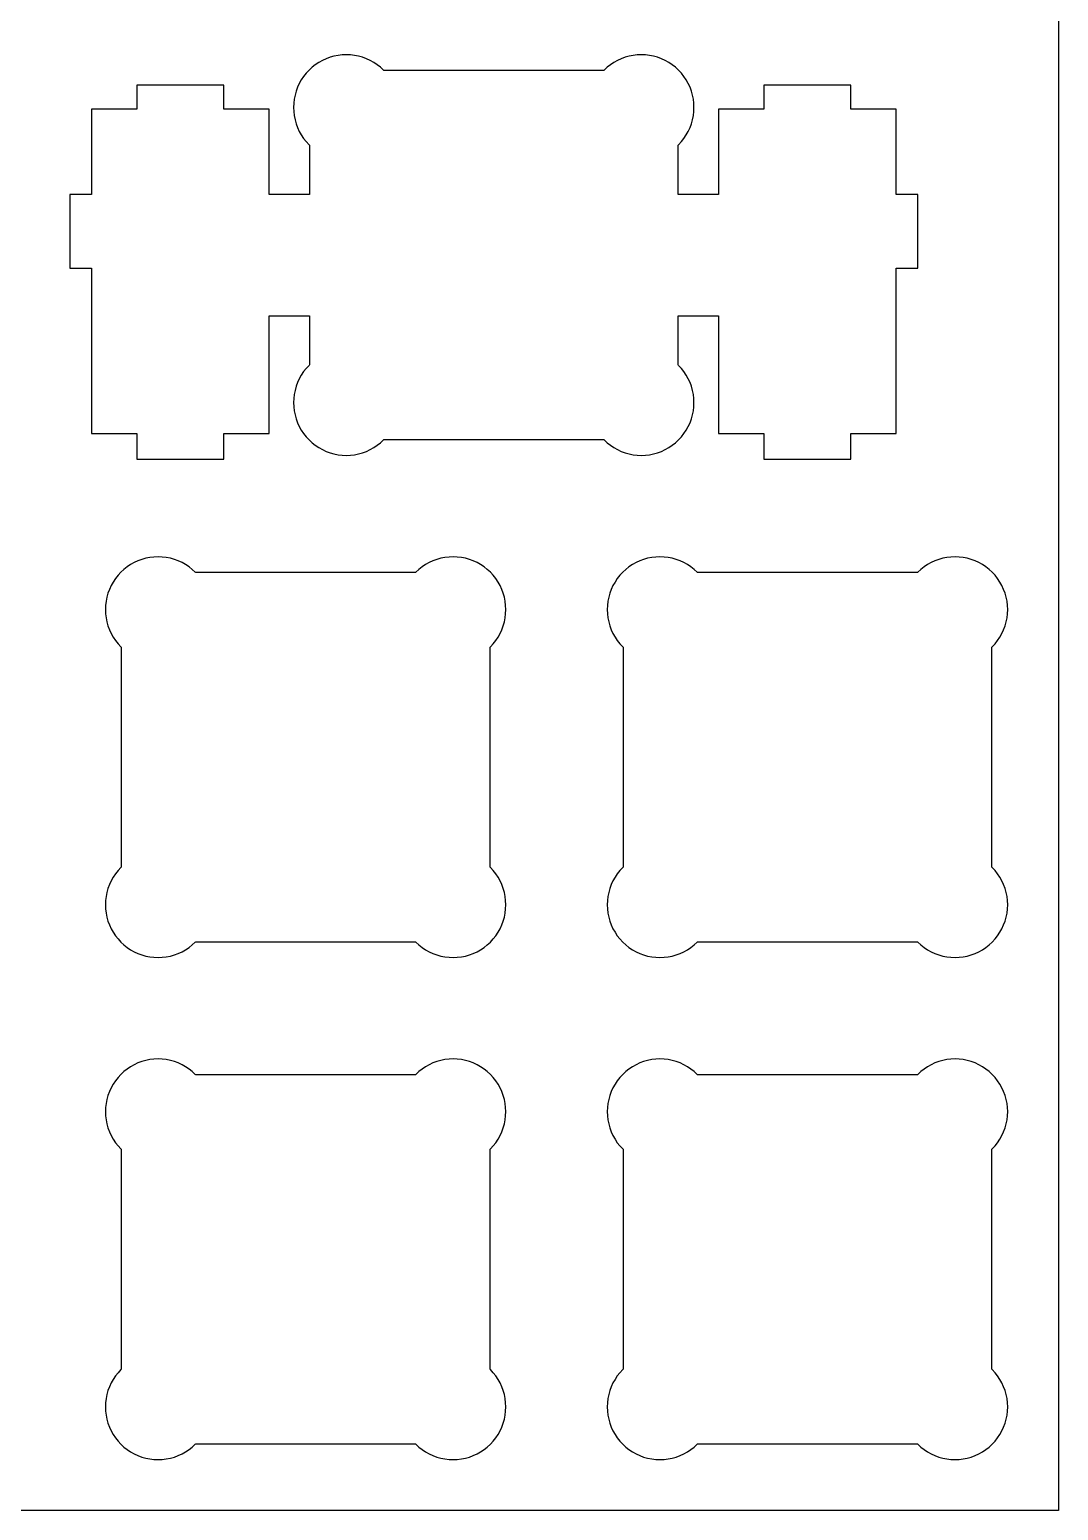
# Model space of a CAD drawing. Extents: x 0 to 286, y 0 to 95.
# Drawn here: x 246.8 to 285.8, y 0.1 to 56.3 of the extents above; entities that cross this region are included whole.
import ezdxf

# ---------------------------------------------------------------- set-up
doc = ezdxf.new("R2010")
doc.units = 0
doc.layers.get('0').update_dxf_attribs({"linetype": 'CONTINUOUS'})

msp = doc.modelspace()

# ---------------------------------------------------------------- linework, layer by layer
at = {"color": 0}
for p, q in [((285.845, 95.3424), (285.845, 0.09233)), ((257.905, 55.1007), (257.768, 55.0238)), ((258.047, 55.1656), (257.905, 55.1007)), ((258.195, 55.2207), (258.047, 55.1656)), ((258.346, 55.2619), (258.195, 55.2207)), ((258.499, 55.2937), (258.346, 55.2619)), ((258.656, 55.3117), (258.499, 55.2937)), ((258.812, 55.3173), (258.656, 55.3117)), ((258.969, 55.3117), (258.812, 55.3173)), ((259.126, 55.2937), (258.969, 55.3117)), ((259.279, 55.2619), (259.126, 55.2937)), ((259.431, 55.2207), (259.279, 55.2619)), ((259.578, 55.1656), (259.431, 55.2207)), ((259.72, 55.1007), (259.578, 55.1656)), ((259.858, 55.0238), (259.72, 55.1007)), ((269.105, 55.1007), (268.968, 55.0238)), ((269.248, 55.1656), (269.105, 55.1007)), ((269.394, 55.2207), (269.248, 55.1656)), ((269.545, 55.2619), (269.394, 55.2207)), ((269.7, 55.2937), (269.545, 55.2619)), ((269.856, 55.3117), (269.7, 55.2937)), ((270.013, 55.3173), (269.856, 55.3117)), ((270.17, 55.3117), (270.013, 55.3173)), ((270.325, 55.2937), (270.17, 55.3117)), ((270.48, 55.2619), (270.325, 55.2937)), ((270.63, 55.2207), (270.48, 55.2619)), ((270.779, 55.1656), (270.63, 55.2207)), ((270.921, 55.1007), (270.779, 55.1656)), ((271.058, 55.0238), (270.921, 55.1007)), ((257.194, 54.4932), (257.106, 54.3624)), ((257.292, 54.6171), (257.194, 54.4932)), ((257.398, 54.7328), (257.292, 54.6171)), ((257.514, 54.839), (257.398, 54.7328)), ((257.638, 54.937), (257.514, 54.839)), ((257.768, 55.0238), (257.638, 54.937)), ((259.989, 54.937), (259.858, 55.0238)), ((260.112, 54.839), (259.989, 54.937)), ((260.227, 54.7328), (260.112, 54.839)), ((260.241, 54.7176), (260.227, 54.7328)), ((268.585, 54.7176), (260.241, 54.7176)), ((268.599, 54.7328), (268.585, 54.7176)), ((268.713, 54.839), (268.599, 54.7328)), ((268.837, 54.937), (268.713, 54.839)), ((268.968, 55.0238), (268.837, 54.937)), ((271.188, 54.937), (271.058, 55.0238)), ((271.312, 54.839), (271.188, 54.937)), ((271.427, 54.7328), (271.312, 54.839)), ((271.534, 54.6171), (271.427, 54.7328)), ((271.631, 54.4932), (271.534, 54.6171)), ((271.719, 54.3624), (271.631, 54.4932)), ((254.161, 54.168), (250.862, 54.168)), ((250.862, 54.168), (250.862, 53.2476)), ((254.161, 53.2476), (254.161, 54.168)), ((256.91, 53.9365), (256.869, 53.7849)), ((256.964, 54.084), (256.91, 53.9365)), ((257.03, 54.2258), (256.964, 54.084)), ((257.106, 54.3624), (257.03, 54.2258)), ((271.794, 54.2258), (271.719, 54.3624)), ((271.861, 54.084), (271.794, 54.2258)), ((271.914, 53.9365), (271.861, 54.084)), ((271.957, 53.7849), (271.914, 53.9365)), ((277.963, 54.168), (274.662, 54.168)), ((274.662, 54.168), (274.662, 53.2476)), ((277.963, 53.2476), (277.963, 54.168)), ((256.818, 53.4748), (256.813, 53.3178)), ((256.837, 53.6303), (256.818, 53.4748)), ((256.869, 53.7849), (256.837, 53.6303)), ((271.989, 53.6303), (271.957, 53.7849)), ((272.007, 53.4748), (271.989, 53.6303)), ((272.012, 53.3178), (272.007, 53.4748)), ((250.862, 53.2476), (249.138, 53.2476)), ((249.138, 53.2476), (249.138, 50.0172)), ((255.888, 53.2476), (254.161, 53.2476)), ((255.888, 50.0172), (255.888, 53.2476)), ((256.813, 53.3178), (256.818, 53.1619)), ((256.818, 53.1619), (256.837, 53.0063)), ((256.837, 53.0063), (256.869, 52.8518)), ((256.869, 52.8518), (256.91, 52.7004)), ((271.914, 52.7004), (271.957, 52.8518)), ((271.957, 52.8518), (271.989, 53.0063)), ((271.989, 53.0063), (272.007, 53.1619)), ((272.007, 53.1619), (272.012, 53.3178)), ((274.662, 53.2476), (272.939, 53.2476)), ((272.939, 53.2476), (272.939, 50.0172)), ((279.688, 53.2476), (277.963, 53.2476)), ((279.688, 50.0172), (279.688, 53.2476)), ((256.91, 52.7004), (256.964, 52.553)), ((256.964, 52.553), (257.03, 52.4108)), ((257.03, 52.4108), (257.106, 52.2732)), ((257.106, 52.2732), (257.194, 52.1423)), ((271.631, 52.1423), (271.719, 52.2732)), ((271.719, 52.2732), (271.794, 52.4108)), ((271.794, 52.4108), (271.861, 52.553)), ((271.861, 52.553), (271.914, 52.7004)), ((257.194, 52.1423), (257.292, 52.0196)), ((257.292, 52.0196), (257.398, 51.9038)), ((257.398, 51.9038), (257.413, 51.8901)), ((257.413, 51.8901), (257.413, 50.0172)), ((271.413, 51.8901), (271.427, 51.9038)), ((271.413, 50.0172), (271.413, 51.8901)), ((271.427, 51.9038), (271.534, 52.0196)), ((271.534, 52.0196), (271.631, 52.1423)), ((249.138, 50.0172), (248.313, 50.0172)), ((248.313, 50.0172), (248.313, 47.2172)), ((257.413, 50.0172), (255.888, 50.0172)), ((272.939, 50.0172), (271.413, 50.0172)), ((280.512, 50.0172), (279.688, 50.0172)), ((280.512, 47.2172), (280.512, 50.0172)), ((248.313, 47.2172), (249.138, 47.2172)), ((249.138, 47.2172), (249.138, 40.9483)), ((279.688, 40.9483), (279.688, 47.2172)), ((279.688, 47.2172), (280.512, 47.2172)), ((255.888, 40.9483), (255.888, 45.4173)), ((255.888, 45.4173), (257.413, 45.4173)), ((257.413, 45.4173), (257.413, 43.5462)), ((271.413, 43.5462), (271.413, 45.4173)), ((271.413, 45.4173), (272.939, 45.4173)), ((272.939, 45.4173), (272.939, 40.9483)), ((257.194, 43.2939), (257.106, 43.1631)), ((257.292, 43.4164), (257.194, 43.2939)), ((257.398, 43.5321), (257.292, 43.4164)), ((257.413, 43.5462), (257.398, 43.5321)), ((271.427, 43.5321), (271.413, 43.5462)), ((271.534, 43.4164), (271.427, 43.5321)), ((271.631, 43.2939), (271.534, 43.4164)), ((271.719, 43.1631), (271.631, 43.2939)), ((256.91, 42.7373), (256.869, 42.5842)), ((256.964, 42.8833), (256.91, 42.7373)), ((257.03, 43.0251), (256.964, 42.8833)), ((257.106, 43.1631), (257.03, 43.0251)), ((271.794, 43.0251), (271.719, 43.1631)), ((271.861, 42.8833), (271.794, 43.0251)), ((271.914, 42.7373), (271.861, 42.8833)), ((271.957, 42.5842), (271.914, 42.7373)), ((256.818, 42.2741), (256.813, 42.1171)), ((256.837, 42.4311), (256.818, 42.2741)), ((256.869, 42.5842), (256.837, 42.4311)), ((271.989, 42.4311), (271.957, 42.5842)), ((272.007, 42.2741), (271.989, 42.4311)), ((272.012, 42.1171), (272.007, 42.2741)), ((256.813, 42.1171), (256.818, 41.9612)), ((256.818, 41.9612), (256.837, 41.8056)), ((256.837, 41.8056), (256.869, 41.6511)), ((256.869, 41.6511), (256.91, 41.4997)), ((271.914, 41.4997), (271.957, 41.6511)), ((271.957, 41.6511), (271.989, 41.8056)), ((271.989, 41.8056), (272.007, 41.9612)), ((272.007, 41.9612), (272.012, 42.1171)), ((256.91, 41.4997), (256.964, 41.3523)), ((256.964, 41.3523), (257.03, 41.2101)), ((257.03, 41.2101), (257.106, 41.0739)), ((257.106, 41.0739), (257.194, 40.943)), ((271.631, 40.943), (271.719, 41.0739)), ((271.719, 41.0739), (271.794, 41.2101)), ((271.794, 41.2101), (271.861, 41.3523)), ((271.861, 41.3523), (271.914, 41.4997)), ((249.138, 40.9483), (250.862, 40.9483)), ((250.862, 40.9483), (250.862, 39.9673)), ((254.161, 39.9673), (254.161, 40.9483)), ((254.161, 40.9483), (255.888, 40.9483)), ((257.194, 40.943), (257.292, 40.8203)), ((257.292, 40.8203), (257.398, 40.7031)), ((257.398, 40.7031), (257.514, 40.597)), ((257.514, 40.597), (257.638, 40.4992)), ((257.638, 40.4992), (257.768, 40.4125)), ((259.858, 40.4125), (259.989, 40.4992)), ((259.989, 40.4992), (260.112, 40.597)), ((260.112, 40.597), (260.227, 40.7031)), ((260.227, 40.7031), (260.24, 40.7183)), ((260.24, 40.7183), (268.585, 40.7183)), ((268.585, 40.7183), (268.599, 40.7031)), ((268.599, 40.7031), (268.713, 40.597)), ((268.713, 40.597), (268.837, 40.4992)), ((268.837, 40.4992), (268.968, 40.4125)), ((271.058, 40.4125), (271.188, 40.4992)), ((271.188, 40.4992), (271.312, 40.597)), ((271.312, 40.597), (271.427, 40.7031)), ((271.427, 40.7031), (271.534, 40.8203)), ((271.534, 40.8203), (271.631, 40.943)), ((272.939, 40.9483), (274.662, 40.9483)), ((274.662, 40.9483), (274.662, 39.9673)), ((277.963, 39.9673), (277.963, 40.9483)), ((277.963, 40.9483), (279.688, 40.9483)), ((250.862, 39.9673), (254.161, 39.9673)), ((257.768, 40.4125), (257.905, 40.3352)), ((257.905, 40.3352), (258.047, 40.2703)), ((258.047, 40.2703), (258.195, 40.2153)), ((258.195, 40.2153), (258.346, 40.174)), ((258.346, 40.174), (258.499, 40.1422)), ((258.499, 40.1422), (258.656, 40.1242)), ((258.656, 40.1242), (258.812, 40.1175)), ((258.812, 40.1175), (258.969, 40.1242)), ((258.969, 40.1242), (259.126, 40.1422)), ((259.126, 40.1422), (259.279, 40.174)), ((259.279, 40.174), (259.431, 40.2153)), ((259.431, 40.2153), (259.578, 40.2703)), ((259.578, 40.2703), (259.72, 40.3352)), ((259.72, 40.3352), (259.858, 40.4125)), ((268.968, 40.4125), (269.105, 40.3352)), ((269.105, 40.3352), (269.248, 40.2703)), ((269.248, 40.2703), (269.394, 40.2153)), ((269.394, 40.2153), (269.545, 40.174)), ((269.545, 40.174), (269.7, 40.1422)), ((269.7, 40.1422), (269.856, 40.1242)), ((269.856, 40.1242), (270.013, 40.1175)), ((270.013, 40.1175), (270.17, 40.1242)), ((270.17, 40.1242), (270.325, 40.1422)), ((270.325, 40.1422), (270.48, 40.174)), ((270.48, 40.174), (270.63, 40.2153)), ((270.63, 40.2153), (270.779, 40.2703)), ((270.779, 40.2703), (270.921, 40.3352)), ((270.921, 40.3352), (271.058, 40.4125)), ((274.662, 39.9673), (277.963, 39.9673)), ((250.625, 35.9738), (250.494, 35.887)), ((250.762, 36.0507), (250.625, 35.9738)), ((250.904, 36.1156), (250.762, 36.0507)), ((251.051, 36.1707), (250.904, 36.1156)), ((251.202, 36.2133), (251.051, 36.1707)), ((251.357, 36.2437), (251.202, 36.2133)), ((251.513, 36.2617), (251.357, 36.2437)), ((251.67, 36.2673), (251.513, 36.2617)), ((251.825, 36.2617), (251.67, 36.2673)), ((251.981, 36.2437), (251.825, 36.2617)), ((252.136, 36.2133), (251.981, 36.2437)), ((252.287, 36.1707), (252.136, 36.2133)), ((252.433, 36.1156), (252.287, 36.1707)), ((252.577, 36.0507), (252.433, 36.1156)), ((252.714, 35.9738), (252.577, 36.0507)), ((252.845, 35.887), (252.714, 35.9738)), ((261.825, 35.9738), (261.694, 35.887)), ((261.962, 36.0507), (261.825, 35.9738)), ((262.104, 36.1156), (261.962, 36.0507)), ((262.25, 36.1707), (262.104, 36.1156)), ((262.403, 36.2133), (262.25, 36.1707)), ((262.556, 36.2437), (262.403, 36.2133)), ((262.713, 36.2617), (262.556, 36.2437)), ((262.871, 36.2673), (262.713, 36.2617)), ((263.026, 36.2617), (262.871, 36.2673)), ((263.182, 36.2437), (263.026, 36.2617)), ((263.336, 36.2133), (263.182, 36.2437)), ((263.488, 36.1707), (263.336, 36.2133)), ((263.635, 36.1156), (263.488, 36.1707)), ((263.777, 36.0507), (263.635, 36.1156)), ((263.914, 35.9738), (263.777, 36.0507)), ((264.045, 35.887), (263.914, 35.9738)), ((269.675, 35.9738), (269.544, 35.887)), ((269.812, 36.0507), (269.675, 35.9738)), ((269.954, 36.1156), (269.812, 36.0507)), ((270.101, 36.1707), (269.954, 36.1156)), ((270.252, 36.2133), (270.101, 36.1707)), ((270.407, 36.2437), (270.252, 36.2133)), ((270.563, 36.2617), (270.407, 36.2437)), ((270.72, 36.2673), (270.563, 36.2617)), ((270.875, 36.2617), (270.72, 36.2673)), ((271.031, 36.2437), (270.875, 36.2617)), ((271.186, 36.2133), (271.031, 36.2437)), ((271.337, 36.1707), (271.186, 36.2133)), ((271.485, 36.1156), (271.337, 36.1707)), ((271.627, 36.0507), (271.485, 36.1156)), ((271.764, 35.9738), (271.627, 36.0507)), ((271.895, 35.887), (271.764, 35.9738)), ((280.875, 35.9738), (280.744, 35.887)), ((281.012, 36.0507), (280.875, 35.9738)), ((281.154, 36.1156), (281.012, 36.0507)), ((281.3, 36.1707), (281.154, 36.1156)), ((281.453, 36.2133), (281.3, 36.1707)), ((281.606, 36.2437), (281.453, 36.2133)), ((281.763, 36.2617), (281.606, 36.2437)), ((281.921, 36.2673), (281.763, 36.2617)), ((282.076, 36.2617), (281.921, 36.2673)), ((282.232, 36.2437), (282.076, 36.2617)), ((282.386, 36.2133), (282.232, 36.2437)), ((282.538, 36.1707), (282.386, 36.2133)), ((282.685, 36.1156), (282.538, 36.1707)), ((282.827, 36.0507), (282.685, 36.1156)), ((282.964, 35.9738), (282.827, 36.0507)), ((283.095, 35.887), (282.964, 35.9738)), ((250.051, 35.4432), (249.964, 35.3123)), ((250.148, 35.5671), (250.051, 35.4432)), ((250.255, 35.6828), (250.148, 35.5671)), ((250.37, 35.789), (250.255, 35.6828)), ((250.494, 35.887), (250.37, 35.789)), ((252.968, 35.789), (252.845, 35.887)), ((253.082, 35.6828), (252.968, 35.789)), ((253.097, 35.6676), (253.082, 35.6828)), ((261.441, 35.6676), (253.097, 35.6676)), ((261.455, 35.6828), (261.441, 35.6676)), ((261.571, 35.789), (261.455, 35.6828)), ((261.694, 35.887), (261.571, 35.789)), ((264.167, 35.789), (264.045, 35.887)), ((264.284, 35.6828), (264.167, 35.789)), ((264.39, 35.5671), (264.284, 35.6828)), ((264.488, 35.4432), (264.39, 35.5671)), ((264.575, 35.3123), (264.488, 35.4432)), ((269.101, 35.4432), (269.014, 35.3123)), ((269.198, 35.5671), (269.101, 35.4432)), ((269.305, 35.6828), (269.198, 35.5671)), ((269.42, 35.789), (269.305, 35.6828)), ((269.544, 35.887), (269.42, 35.789)), ((272.018, 35.789), (271.895, 35.887)), ((272.133, 35.6828), (272.018, 35.789)), ((272.147, 35.6676), (272.133, 35.6828)), ((280.491, 35.6676), (272.147, 35.6676)), ((280.505, 35.6828), (280.491, 35.6676)), ((280.621, 35.789), (280.505, 35.6828)), ((280.744, 35.887), (280.621, 35.789)), ((283.217, 35.789), (283.095, 35.887)), ((283.334, 35.6828), (283.217, 35.789)), ((283.44, 35.5671), (283.334, 35.6828)), ((283.538, 35.4432), (283.44, 35.5671)), ((283.625, 35.3123), (283.538, 35.4432)), ((249.767, 34.8864), (249.725, 34.7348)), ((249.822, 35.0339), (249.767, 34.8864)), ((249.887, 35.1758), (249.822, 35.0339)), ((249.964, 35.3123), (249.887, 35.1758)), ((264.652, 35.1758), (264.575, 35.3123)), ((264.717, 35.0339), (264.652, 35.1758)), ((264.772, 34.8864), (264.717, 35.0339)), ((264.813, 34.7348), (264.772, 34.8864)), ((268.817, 34.8864), (268.775, 34.7348)), ((268.872, 35.0339), (268.817, 34.8864)), ((268.937, 35.1758), (268.872, 35.0339)), ((269.014, 35.3123), (268.937, 35.1758)), ((283.702, 35.1758), (283.625, 35.3123)), ((283.767, 35.0339), (283.702, 35.1758)), ((283.822, 34.8864), (283.767, 35.0339)), ((283.863, 34.7348), (283.822, 34.8864)), ((249.676, 34.4248), (249.669, 34.269)), ((249.669, 34.269), (249.676, 34.112)), ((249.694, 34.5805), (249.676, 34.4248)), ((249.725, 34.7348), (249.694, 34.5805)), ((264.845, 34.5805), (264.813, 34.7348)), ((264.863, 34.4248), (264.845, 34.5805)), ((264.87, 34.269), (264.863, 34.4248)), ((264.863, 34.112), (264.87, 34.269)), ((268.726, 34.4248), (268.719, 34.269)), ((268.719, 34.269), (268.726, 34.112)), ((268.744, 34.5805), (268.726, 34.4248)), ((268.775, 34.7348), (268.744, 34.5805)), ((283.895, 34.5805), (283.863, 34.7348)), ((283.913, 34.4248), (283.895, 34.5805)), ((283.92, 34.269), (283.913, 34.4248)), ((283.913, 34.112), (283.92, 34.269)), ((249.676, 34.112), (249.694, 33.9562)), ((249.694, 33.9562), (249.725, 33.8019)), ((249.725, 33.8019), (249.767, 33.6503)), ((264.772, 33.6503), (264.813, 33.8019)), ((264.813, 33.8019), (264.845, 33.9562)), ((264.845, 33.9562), (264.863, 34.112)), ((268.726, 34.112), (268.744, 33.9562)), ((268.744, 33.9562), (268.775, 33.8019)), ((268.775, 33.8019), (268.817, 33.6503)), ((283.822, 33.6503), (283.863, 33.8019)), ((283.863, 33.8019), (283.895, 33.9562)), ((283.895, 33.9562), (283.913, 34.112)), ((249.767, 33.6503), (249.822, 33.5029)), ((249.822, 33.5029), (249.887, 33.3609)), ((249.887, 33.3609), (249.964, 33.2231)), ((249.964, 33.2231), (250.051, 33.0922)), ((264.488, 33.0922), (264.575, 33.2231)), ((264.575, 33.2231), (264.652, 33.3609)), ((264.652, 33.3609), (264.717, 33.5029)), ((264.717, 33.5029), (264.772, 33.6503)), ((268.817, 33.6503), (268.872, 33.5029)), ((268.872, 33.5029), (268.937, 33.3609)), ((268.937, 33.3609), (269.014, 33.2231)), ((269.014, 33.2231), (269.101, 33.0922)), ((283.538, 33.0922), (283.625, 33.2231)), ((283.625, 33.2231), (283.702, 33.3609)), ((283.702, 33.3609), (283.767, 33.5029)), ((283.767, 33.5029), (283.822, 33.6503)), ((250.051, 33.0922), (250.148, 32.9696)), ((250.148, 32.9696), (250.255, 32.8538)), ((250.255, 32.8538), (250.27, 32.84)), ((250.27, 32.84), (250.27, 24.496)), ((264.269, 32.84), (264.284, 32.8538)), ((264.269, 24.496), (264.269, 32.84)), ((264.284, 32.8538), (264.39, 32.9696)), ((264.39, 32.9696), (264.488, 33.0922)), ((269.101, 33.0922), (269.198, 32.9696)), ((269.198, 32.9696), (269.305, 32.8538)), ((269.305, 32.8538), (269.32, 32.84)), ((269.32, 32.84), (269.32, 24.496)), ((283.319, 32.84), (283.334, 32.8538)), ((283.319, 24.496), (283.319, 32.84)), ((283.334, 32.8538), (283.44, 32.9696)), ((283.44, 32.9696), (283.538, 33.0922)), ((250.051, 24.2438), (249.964, 24.1129)), ((250.148, 24.3665), (250.051, 24.2438)), ((250.255, 24.4822), (250.148, 24.3665)), ((250.27, 24.496), (250.255, 24.4822)), ((264.284, 24.4822), (264.269, 24.496)), ((264.39, 24.3665), (264.284, 24.4822)), ((264.488, 24.2438), (264.39, 24.3665)), ((264.575, 24.1129), (264.488, 24.2438)), ((269.101, 24.2438), (269.014, 24.1129)), ((269.198, 24.3665), (269.101, 24.2438)), ((269.305, 24.4822), (269.198, 24.3665)), ((269.32, 24.496), (269.305, 24.4822)), ((283.334, 24.4822), (283.319, 24.496)), ((283.44, 24.3665), (283.334, 24.4822)), ((283.538, 24.2438), (283.44, 24.3665)), ((283.625, 24.1129), (283.538, 24.2438)), ((249.767, 23.6871), (249.725, 23.5341)), ((249.822, 23.8332), (249.767, 23.6871)), ((249.887, 23.9751), (249.822, 23.8332)), ((249.964, 24.1129), (249.887, 23.9751)), ((264.652, 23.9751), (264.575, 24.1129)), ((264.717, 23.8332), (264.652, 23.9751)), ((264.772, 23.6871), (264.717, 23.8332)), ((264.813, 23.5341), (264.772, 23.6871)), ((268.817, 23.6871), (268.775, 23.5341)), ((268.872, 23.8332), (268.817, 23.6871)), ((268.937, 23.9751), (268.872, 23.8332)), ((269.014, 24.1129), (268.937, 23.9751)), ((283.702, 23.9751), (283.625, 24.1129)), ((283.767, 23.8332), (283.702, 23.9751)), ((283.822, 23.6871), (283.767, 23.8332)), ((283.863, 23.5341), (283.822, 23.6871)), ((249.676, 23.2241), (249.669, 23.0684)), ((249.669, 23.0684), (249.676, 22.9113)), ((249.694, 23.3812), (249.676, 23.2241)), ((249.725, 23.5341), (249.694, 23.3812)), ((264.845, 23.3812), (264.813, 23.5341)), ((264.863, 23.2241), (264.845, 23.3812)), ((264.87, 23.0684), (264.863, 23.2241)), ((264.863, 22.9113), (264.87, 23.0684)), ((268.726, 23.2241), (268.719, 23.0684)), ((268.719, 23.0684), (268.726, 22.9113)), ((268.744, 23.3812), (268.726, 23.2241)), ((268.775, 23.5341), (268.744, 23.3812)), ((283.895, 23.3812), (283.863, 23.5341)), ((283.913, 23.2241), (283.895, 23.3812)), ((283.92, 23.0684), (283.913, 23.2241)), ((283.913, 22.9113), (283.92, 23.0684)), ((249.676, 22.9113), (249.694, 22.7555)), ((249.694, 22.7555), (249.725, 22.6012)), ((249.725, 22.6012), (249.767, 22.4496)), ((264.772, 22.4496), (264.813, 22.6012)), ((264.813, 22.6012), (264.845, 22.7555)), ((264.845, 22.7555), (264.863, 22.9113)), ((268.726, 22.9113), (268.744, 22.7555)), ((268.744, 22.7555), (268.775, 22.6012)), ((268.775, 22.6012), (268.817, 22.4496)), ((283.822, 22.4496), (283.863, 22.6012)), ((283.863, 22.6012), (283.895, 22.7555)), ((283.895, 22.7555), (283.913, 22.9113)), ((249.767, 22.4496), (249.822, 22.3022)), ((249.822, 22.3022), (249.887, 22.1602)), ((249.887, 22.1602), (249.964, 22.0238)), ((249.964, 22.0238), (250.051, 21.8929)), ((264.488, 21.8929), (264.575, 22.0238)), ((264.575, 22.0238), (264.652, 22.1602)), ((264.652, 22.1602), (264.717, 22.3022)), ((264.717, 22.3022), (264.772, 22.4496)), ((268.817, 22.4496), (268.872, 22.3022)), ((268.872, 22.3022), (268.937, 22.1602)), ((268.937, 22.1602), (269.014, 22.0238)), ((269.014, 22.0238), (269.101, 21.8929)), ((283.538, 21.8929), (283.625, 22.0238)), ((283.625, 22.0238), (283.702, 22.1602)), ((283.702, 22.1602), (283.767, 22.3022)), ((283.767, 22.3022), (283.822, 22.4496)), ((250.051, 21.8929), (250.148, 21.7702)), ((250.148, 21.7702), (250.255, 21.6531)), ((250.255, 21.6531), (250.37, 21.547)), ((250.37, 21.547), (250.494, 21.4492)), ((250.494, 21.4492), (250.625, 21.3624)), ((250.625, 21.3624), (250.762, 21.2852)), ((252.577, 21.2852), (252.714, 21.3624)), ((252.714, 21.3624), (252.845, 21.4492)), ((252.845, 21.4492), (252.968, 21.547)), ((252.968, 21.547), (253.082, 21.6531)), ((253.082, 21.6531), (253.097, 21.6683)), ((253.097, 21.6683), (261.441, 21.6683)), ((261.441, 21.6683), (261.455, 21.6531)), ((261.455, 21.6531), (261.571, 21.547)), ((261.571, 21.547), (261.694, 21.4492)), ((261.694, 21.4492), (261.825, 21.3624)), ((261.825, 21.3624), (261.962, 21.2852)), ((263.777, 21.2852), (263.914, 21.3624)), ((263.914, 21.3624), (264.045, 21.4492)), ((264.045, 21.4492), (264.167, 21.547)), ((264.167, 21.547), (264.284, 21.6531)), ((264.284, 21.6531), (264.39, 21.7702)), ((264.39, 21.7702), (264.488, 21.8929)), ((269.101, 21.8929), (269.198, 21.7702)), ((269.198, 21.7702), (269.305, 21.6531)), ((269.305, 21.6531), (269.42, 21.547)), ((269.42, 21.547), (269.544, 21.4492)), ((269.544, 21.4492), (269.675, 21.3624)), ((269.675, 21.3624), (269.812, 21.2852)), ((271.627, 21.2852), (271.764, 21.3624)), ((271.764, 21.3624), (271.895, 21.4492)), ((271.895, 21.4492), (272.018, 21.547)), ((272.018, 21.547), (272.133, 21.6531)), ((272.133, 21.6531), (272.147, 21.6683)), ((272.147, 21.6683), (280.491, 21.6683)), ((280.491, 21.6683), (280.505, 21.6531)), ((280.505, 21.6531), (280.621, 21.547)), ((280.621, 21.547), (280.744, 21.4492)), ((280.744, 21.4492), (280.875, 21.3624)), ((280.875, 21.3624), (281.012, 21.2852)), ((282.827, 21.2852), (282.964, 21.3624)), ((282.964, 21.3624), (283.095, 21.4492)), ((283.095, 21.4492), (283.217, 21.547)), ((283.217, 21.547), (283.334, 21.6531)), ((283.334, 21.6531), (283.44, 21.7702)), ((283.44, 21.7702), (283.538, 21.8929)), ((250.762, 21.2852), (250.904, 21.2204)), ((250.904, 21.2204), (251.051, 21.1653)), ((251.051, 21.1653), (251.202, 21.1239)), ((251.202, 21.1239), (251.357, 21.0923)), ((251.357, 21.0923), (251.513, 21.0743)), ((251.513, 21.0743), (251.67, 21.0688)), ((251.67, 21.0688), (251.825, 21.0743)), ((251.825, 21.0743), (251.981, 21.0923)), ((251.981, 21.0923), (252.136, 21.1239)), ((252.136, 21.1239), (252.287, 21.1653)), ((252.287, 21.1653), (252.433, 21.2204)), ((252.433, 21.2204), (252.577, 21.2852)), ((261.962, 21.2852), (262.104, 21.2204)), ((262.104, 21.2204), (262.25, 21.1653)), ((262.25, 21.1653), (262.403, 21.1239)), ((262.403, 21.1239), (262.556, 21.0923)), ((262.556, 21.0923), (262.713, 21.0743)), ((262.713, 21.0743), (262.871, 21.0688)), ((262.871, 21.0688), (263.026, 21.0743)), ((263.026, 21.0743), (263.182, 21.0923)), ((263.182, 21.0923), (263.336, 21.1239)), ((263.336, 21.1239), (263.488, 21.1653)), ((263.488, 21.1653), (263.635, 21.2204)), ((263.635, 21.2204), (263.777, 21.2852)), ((269.812, 21.2852), (269.954, 21.2204)), ((269.954, 21.2204), (270.101, 21.1653)), ((270.101, 21.1653), (270.252, 21.1239)), ((270.252, 21.1239), (270.407, 21.0923)), ((270.407, 21.0923), (270.563, 21.0743)), ((270.563, 21.0743), (270.72, 21.0688)), ((270.72, 21.0688), (270.875, 21.0743)), ((270.875, 21.0743), (271.031, 21.0923)), ((271.031, 21.0923), (271.186, 21.1239)), ((271.186, 21.1239), (271.337, 21.1653)), ((271.337, 21.1653), (271.485, 21.2204)), ((271.485, 21.2204), (271.627, 21.2852)), ((281.012, 21.2852), (281.154, 21.2204)), ((281.154, 21.2204), (281.3, 21.1653)), ((281.3, 21.1653), (281.453, 21.1239)), ((281.453, 21.1239), (281.606, 21.0923)), ((281.606, 21.0923), (281.763, 21.0743)), ((281.763, 21.0743), (281.921, 21.0688)), ((281.921, 21.0688), (282.076, 21.0743)), ((282.076, 21.0743), (282.232, 21.0923)), ((282.232, 21.0923), (282.386, 21.1239)), ((282.386, 21.1239), (282.538, 21.1653)), ((282.538, 21.1653), (282.685, 21.2204)), ((282.685, 21.2204), (282.827, 21.2852)), ((250.625, 16.9237), (250.494, 16.8369)), ((250.762, 17.0009), (250.625, 16.9237)), ((250.904, 17.0656), (250.762, 17.0009)), ((251.051, 17.1208), (250.904, 17.0656)), ((251.202, 17.1621), (251.051, 17.1208)), ((251.357, 17.1938), (251.202, 17.1621)), ((251.513, 17.2117), (251.357, 17.1938)), ((251.67, 17.2172), (251.513, 17.2117)), ((251.825, 17.2117), (251.67, 17.2172)), ((251.981, 17.1938), (251.825, 17.2117)), ((252.136, 17.1621), (251.981, 17.1938)), ((252.287, 17.1208), (252.136, 17.1621)), ((252.433, 17.0656), (252.287, 17.1208)), ((252.577, 17.0009), (252.433, 17.0656)), ((252.714, 16.9237), (252.577, 17.0009)), ((252.845, 16.8369), (252.714, 16.9237)), ((261.825, 16.9237), (261.694, 16.8369)), ((261.962, 17.0009), (261.825, 16.9237)), ((262.104, 17.0656), (261.962, 17.0009)), ((262.25, 17.1208), (262.104, 17.0656)), ((262.403, 17.1621), (262.25, 17.1208)), ((262.556, 17.1938), (262.403, 17.1621)), ((262.713, 17.2117), (262.556, 17.1938)), ((262.871, 17.2172), (262.713, 17.2117)), ((263.026, 17.2117), (262.871, 17.2172)), ((263.182, 17.1938), (263.026, 17.2117)), ((263.336, 17.1621), (263.182, 17.1938)), ((263.488, 17.1208), (263.336, 17.1621)), ((263.635, 17.0656), (263.488, 17.1208)), ((263.777, 17.0009), (263.635, 17.0656)), ((263.914, 16.9237), (263.777, 17.0009)), ((264.045, 16.8369), (263.914, 16.9237)), ((269.675, 16.9237), (269.544, 16.8369)), ((269.812, 17.0009), (269.675, 16.9237)), ((269.954, 17.0656), (269.812, 17.0009)), ((270.101, 17.1208), (269.954, 17.0656)), ((270.252, 17.1621), (270.101, 17.1208)), ((270.407, 17.1938), (270.252, 17.1621)), ((270.563, 17.2117), (270.407, 17.1938)), ((270.72, 17.2172), (270.563, 17.2117)), ((270.875, 17.2117), (270.72, 17.2172)), ((271.031, 17.1938), (270.875, 17.2117)), ((271.186, 17.1621), (271.031, 17.1938)), ((271.337, 17.1208), (271.186, 17.1621)), ((271.485, 17.0656), (271.337, 17.1208)), ((271.627, 17.0009), (271.485, 17.0656)), ((271.764, 16.9237), (271.627, 17.0009)), ((271.895, 16.8369), (271.764, 16.9237)), ((280.875, 16.9237), (280.744, 16.8369)), ((281.012, 17.0009), (280.875, 16.9237)), ((281.154, 17.0656), (281.012, 17.0009)), ((281.3, 17.1208), (281.154, 17.0656)), ((281.453, 17.1621), (281.3, 17.1208)), ((281.606, 17.1938), (281.453, 17.1621)), ((281.763, 17.2117), (281.606, 17.1938)), ((281.921, 17.2172), (281.763, 17.2117)), ((282.076, 17.2117), (281.921, 17.2172)), ((282.232, 17.1938), (282.076, 17.2117)), ((282.386, 17.1621), (282.232, 17.1938)), ((282.538, 17.1208), (282.386, 17.1621)), ((282.685, 17.0656), (282.538, 17.1208)), ((282.827, 17.0009), (282.685, 17.0656)), ((282.964, 16.9237), (282.827, 17.0009)), ((283.095, 16.8369), (282.964, 16.9237)), ((250.051, 16.3932), (249.964, 16.2622)), ((250.148, 16.5172), (250.051, 16.3932)), ((250.255, 16.6329), (250.148, 16.5172)), ((250.37, 16.739), (250.255, 16.6329)), ((250.494, 16.8369), (250.37, 16.739)), ((252.968, 16.739), (252.845, 16.8369)), ((253.082, 16.6329), (252.968, 16.739)), ((253.097, 16.6178), (253.082, 16.6329)), ((261.441, 16.6178), (253.097, 16.6178)), ((261.455, 16.6329), (261.441, 16.6178)), ((261.571, 16.739), (261.455, 16.6329)), ((261.694, 16.8369), (261.571, 16.739)), ((264.167, 16.739), (264.045, 16.8369)), ((264.284, 16.6329), (264.167, 16.739)), ((264.39, 16.5172), (264.284, 16.6329)), ((264.488, 16.3932), (264.39, 16.5172)), ((264.575, 16.2622), (264.488, 16.3932)), ((269.101, 16.3932), (269.014, 16.2622)), ((269.198, 16.5172), (269.101, 16.3932)), ((269.305, 16.6329), (269.198, 16.5172)), ((269.42, 16.739), (269.305, 16.6329)), ((269.544, 16.8369), (269.42, 16.739)), ((272.018, 16.739), (271.895, 16.8369)), ((272.133, 16.6329), (272.018, 16.739)), ((272.147, 16.6178), (272.133, 16.6329)), ((280.491, 16.6178), (272.147, 16.6178)), ((280.505, 16.6329), (280.491, 16.6178)), ((280.621, 16.739), (280.505, 16.6329)), ((280.744, 16.8369), (280.621, 16.739)), ((283.217, 16.739), (283.095, 16.8369)), ((283.334, 16.6329), (283.217, 16.739)), ((283.44, 16.5172), (283.334, 16.6329)), ((283.538, 16.3932), (283.44, 16.5172)), ((283.625, 16.2622), (283.538, 16.3932)), ((249.767, 15.8364), (249.725, 15.6848)), ((249.822, 15.9839), (249.767, 15.8364)), ((249.887, 16.1258), (249.822, 15.9839)), ((249.964, 16.2622), (249.887, 16.1258)), ((264.652, 16.1258), (264.575, 16.2622)), ((264.717, 15.9839), (264.652, 16.1258)), ((264.772, 15.8364), (264.717, 15.9839)), ((264.813, 15.6848), (264.772, 15.8364)), ((268.817, 15.8364), (268.775, 15.6848)), ((268.872, 15.9839), (268.817, 15.8364)), ((268.937, 16.1258), (268.872, 15.9839)), ((269.014, 16.2622), (268.937, 16.1258)), ((283.702, 16.1258), (283.625, 16.2622)), ((283.767, 15.9839), (283.702, 16.1258)), ((283.822, 15.8364), (283.767, 15.9839)), ((283.863, 15.6848), (283.822, 15.8364)), ((249.676, 15.3748), (249.669, 15.219)), ((249.669, 15.219), (249.676, 15.062)), ((249.694, 15.5305), (249.676, 15.3748)), ((249.725, 15.6848), (249.694, 15.5305)), ((264.845, 15.5305), (264.813, 15.6848)), ((264.863, 15.3748), (264.845, 15.5305)), ((264.87, 15.219), (264.863, 15.3748)), ((264.863, 15.062), (264.87, 15.219)), ((268.726, 15.3748), (268.719, 15.219)), ((268.719, 15.219), (268.726, 15.062)), ((268.744, 15.5305), (268.726, 15.3748)), ((268.775, 15.6848), (268.744, 15.5305)), ((283.895, 15.5305), (283.863, 15.6848)), ((283.913, 15.3748), (283.895, 15.5305)), ((283.92, 15.219), (283.913, 15.3748)), ((283.913, 15.062), (283.92, 15.219)), ((249.676, 15.062), (249.694, 14.9062)), ((249.694, 14.9062), (249.725, 14.7519)), ((249.725, 14.7519), (249.767, 14.6003)), ((264.772, 14.6003), (264.813, 14.7519)), ((264.813, 14.7519), (264.845, 14.9062)), ((264.845, 14.9062), (264.863, 15.062)), ((268.726, 15.062), (268.744, 14.9062)), ((268.744, 14.9062), (268.775, 14.7519)), ((268.775, 14.7519), (268.817, 14.6003)), ((283.822, 14.6003), (283.863, 14.7519)), ((283.863, 14.7519), (283.895, 14.9062)), ((283.895, 14.9062), (283.913, 15.062)), ((249.767, 14.6003), (249.822, 14.4529)), ((249.822, 14.4529), (249.887, 14.3109)), ((249.887, 14.3109), (249.964, 14.1731)), ((249.964, 14.1731), (250.051, 14.0422)), ((264.488, 14.0422), (264.575, 14.1731)), ((264.575, 14.1731), (264.652, 14.3109)), ((264.652, 14.3109), (264.717, 14.4529)), ((264.717, 14.4529), (264.772, 14.6003)), ((268.817, 14.6003), (268.872, 14.4529)), ((268.872, 14.4529), (268.937, 14.3109)), ((268.937, 14.3109), (269.014, 14.1731)), ((269.014, 14.1731), (269.101, 14.0422)), ((283.538, 14.0422), (283.625, 14.1731)), ((283.625, 14.1731), (283.702, 14.3109)), ((283.702, 14.3109), (283.767, 14.4529)), ((283.767, 14.4529), (283.822, 14.6003)), ((250.051, 14.0422), (250.148, 13.9196)), ((250.148, 13.9196), (250.255, 13.8038)), ((250.255, 13.8038), (250.27, 13.79)), ((250.27, 13.79), (250.27, 5.44601)), ((264.269, 13.79), (264.284, 13.8038)), ((264.269, 5.44601), (264.269, 13.79)), ((264.284, 13.8038), (264.39, 13.9196)), ((264.39, 13.9196), (264.488, 14.0422)), ((269.101, 14.0422), (269.198, 13.9196)), ((269.198, 13.9196), (269.305, 13.8038)), ((269.305, 13.8038), (269.32, 13.79)), ((269.32, 13.79), (269.32, 5.44601)), ((283.319, 13.79), (283.334, 13.8038)), ((283.319, 5.44601), (283.319, 13.79)), ((283.334, 13.8038), (283.44, 13.9196)), ((283.44, 13.9196), (283.538, 14.0422)), ((249.964, 5.06293), (249.887, 4.9251)), ((250.051, 5.19384), (249.964, 5.06293)), ((250.148, 5.31647), (250.051, 5.19384)), ((250.255, 5.43221), (250.148, 5.31647)), ((250.27, 5.44601), (250.255, 5.43221)), ((264.284, 5.43221), (264.269, 5.44601)), ((264.39, 5.31647), (264.284, 5.43221)), ((264.488, 5.19384), (264.39, 5.31647)), ((264.575, 5.06293), (264.488, 5.19384)), ((264.652, 4.9251), (264.575, 5.06293)), ((269.014, 5.06293), (268.937, 4.9251)), ((269.101, 5.19384), (269.014, 5.06293)), ((269.198, 5.31647), (269.101, 5.19384)), ((269.305, 5.43221), (269.198, 5.31647)), ((269.32, 5.44601), (269.305, 5.43221)), ((283.334, 5.43221), (283.319, 5.44601)), ((283.44, 5.31647), (283.334, 5.43221)), ((283.538, 5.19384), (283.44, 5.31647)), ((283.625, 5.06293), (283.538, 5.19384)), ((283.702, 4.9251), (283.625, 5.06293)), ((249.767, 4.63709), (249.725, 4.48412)), ((249.822, 4.78317), (249.767, 4.63709)), ((249.887, 4.9251), (249.822, 4.78317)), ((264.717, 4.78317), (264.652, 4.9251)), ((264.772, 4.63709), (264.717, 4.78317)), ((264.813, 4.48412), (264.772, 4.63709)), ((268.817, 4.63709), (268.775, 4.48412)), ((268.872, 4.78317), (268.817, 4.63709)), ((268.937, 4.9251), (268.872, 4.78317)), ((283.767, 4.78317), (283.702, 4.9251)), ((283.822, 4.63709), (283.767, 4.78317)), ((283.863, 4.48412), (283.822, 4.63709)), ((249.676, 4.17407), (249.669, 4.01835)), ((249.669, 4.01835), (249.676, 3.86126)), ((249.694, 4.33116), (249.676, 4.17407)), ((249.725, 4.48412), (249.694, 4.33116)), ((264.845, 4.33116), (264.813, 4.48412)), ((264.863, 4.17407), (264.845, 4.33116)), ((264.87, 4.01835), (264.863, 4.17407)), ((264.863, 3.86126), (264.87, 4.01835)), ((268.726, 4.17407), (268.719, 4.01835)), ((268.719, 4.01835), (268.726, 3.86126)), ((268.744, 4.33116), (268.726, 4.17407)), ((268.775, 4.48412), (268.744, 4.33116)), ((283.895, 4.33116), (283.863, 4.48412)), ((283.913, 4.17407), (283.895, 4.33116)), ((283.92, 4.01835), (283.913, 4.17407)), ((283.913, 3.86126), (283.92, 4.01835)), ((249.676, 3.86126), (249.694, 3.70554)), ((249.694, 3.70554), (249.725, 3.5512)), ((249.725, 3.5512), (249.767, 3.39962)), ((249.767, 3.39962), (249.822, 3.25217)), ((264.717, 3.25217), (264.772, 3.39962)), ((264.772, 3.39962), (264.813, 3.5512)), ((264.813, 3.5512), (264.845, 3.70554)), ((264.845, 3.70554), (264.863, 3.86126)), ((268.726, 3.86126), (268.744, 3.70554)), ((268.744, 3.70554), (268.775, 3.5512)), ((268.775, 3.5512), (268.817, 3.39962)), ((268.817, 3.39962), (268.872, 3.25217)), ((283.767, 3.25217), (283.822, 3.39962)), ((283.822, 3.39962), (283.863, 3.5512)), ((283.863, 3.5512), (283.895, 3.70554)), ((283.895, 3.70554), (283.913, 3.86126)), ((249.822, 3.25217), (249.887, 3.11023)), ((249.887, 3.11023), (249.964, 2.97381)), ((249.964, 2.97381), (250.051, 2.84289)), ((250.051, 2.84289), (250.148, 2.72025)), ((264.39, 2.72025), (264.488, 2.84289)), ((264.488, 2.84289), (264.575, 2.97381)), ((264.575, 2.97381), (264.652, 3.11023)), ((264.652, 3.11023), (264.717, 3.25217)), ((268.872, 3.25217), (268.937, 3.11023)), ((268.937, 3.11023), (269.014, 2.97381)), ((269.014, 2.97381), (269.101, 2.84289)), ((269.101, 2.84289), (269.198, 2.72025)), ((283.44, 2.72025), (283.538, 2.84289)), ((283.538, 2.84289), (283.625, 2.97381)), ((283.625, 2.97381), (283.702, 3.11023)), ((283.702, 3.11023), (283.767, 3.25217)), ((250.148, 2.72025), (250.255, 2.60312)), ((250.255, 2.60312), (250.37, 2.49701)), ((250.37, 2.49701), (250.494, 2.39916)), ((250.494, 2.39916), (250.625, 2.31235)), ((250.625, 2.31235), (250.762, 2.23518)), ((252.577, 2.23518), (252.714, 2.31235)), ((252.714, 2.31235), (252.845, 2.39916)), ((252.845, 2.39916), (252.968, 2.49701)), ((252.968, 2.49701), (253.082, 2.60312)), ((253.082, 2.60312), (253.097, 2.61827)), ((253.097, 2.61827), (261.441, 2.61827)), ((261.441, 2.61827), (261.455, 2.60312)), ((261.455, 2.60312), (261.571, 2.49701)), ((261.571, 2.49701), (261.694, 2.39916)), ((261.694, 2.39916), (261.825, 2.31235)), ((261.825, 2.31235), (261.962, 2.23518)), ((263.777, 2.23518), (263.914, 2.31235)), ((263.914, 2.31235), (264.045, 2.39916)), ((264.045, 2.39916), (264.167, 2.49701)), ((264.167, 2.49701), (264.284, 2.60312)), ((264.284, 2.60312), (264.39, 2.72025)), ((269.198, 2.72025), (269.305, 2.60312)), ((269.305, 2.60312), (269.42, 2.49701)), ((269.42, 2.49701), (269.544, 2.39916)), ((269.544, 2.39916), (269.675, 2.31235)), ((269.675, 2.31235), (269.812, 2.23518)), ((271.627, 2.23518), (271.764, 2.31235)), ((271.764, 2.31235), (271.895, 2.39916)), ((271.895, 2.39916), (272.018, 2.49701)), ((272.018, 2.49701), (272.133, 2.60312)), ((272.133, 2.60312), (272.147, 2.61827)), ((272.147, 2.61827), (280.491, 2.61827)), ((280.491, 2.61827), (280.505, 2.60312)), ((280.505, 2.60312), (280.621, 2.49701)), ((280.621, 2.49701), (280.744, 2.39916)), ((280.744, 2.39916), (280.875, 2.31235)), ((280.875, 2.31235), (281.012, 2.23518)), ((282.827, 2.23518), (282.964, 2.31235)), ((282.964, 2.31235), (283.095, 2.39916)), ((283.095, 2.39916), (283.217, 2.49701)), ((283.217, 2.49701), (283.334, 2.60312)), ((283.334, 2.60312), (283.44, 2.72025)), ((250.762, 2.23518), (250.904, 2.17041)), ((250.904, 2.17041), (251.051, 2.11529)), ((251.051, 2.11529), (251.202, 2.07395)), ((251.202, 2.07395), (251.357, 2.04225)), ((251.357, 2.04225), (251.513, 2.02434)), ((251.513, 2.02434), (251.67, 2.01883)), ((251.67, 2.01883), (251.825, 2.02434)), ((251.825, 2.02434), (251.981, 2.04225)), ((251.981, 2.04225), (252.136, 2.07395)), ((252.136, 2.07395), (252.287, 2.11529)), ((252.287, 2.11529), (252.433, 2.17041)), ((252.433, 2.17041), (252.577, 2.23518)), ((261.962, 2.23518), (262.104, 2.17041)), ((262.104, 2.17041), (262.25, 2.11529)), ((262.25, 2.11529), (262.403, 2.07395)), ((262.403, 2.07395), (262.556, 2.04225)), ((262.556, 2.04225), (262.713, 2.02434)), ((262.713, 2.02434), (262.871, 2.01883)), ((262.871, 2.01883), (263.026, 2.02434)), ((263.026, 2.02434), (263.182, 2.04225)), ((263.182, 2.04225), (263.336, 2.07395)), ((263.336, 2.07395), (263.488, 2.11529)), ((263.488, 2.11529), (263.635, 2.17041)), ((263.635, 2.17041), (263.777, 2.23518)), ((269.812, 2.23518), (269.954, 2.17041)), ((269.954, 2.17041), (270.101, 2.11529)), ((270.101, 2.11529), (270.252, 2.07395)), ((270.252, 2.07395), (270.407, 2.04225)), ((270.407, 2.04225), (270.563, 2.02434)), ((270.563, 2.02434), (270.72, 2.01883)), ((270.72, 2.01883), (270.875, 2.02434)), ((270.875, 2.02434), (271.031, 2.04225)), ((271.031, 2.04225), (271.186, 2.07395)), ((271.186, 2.07395), (271.337, 2.11529)), ((271.337, 2.11529), (271.485, 2.17041)), ((271.485, 2.17041), (271.627, 2.23518)), ((281.012, 2.23518), (281.154, 2.17041)), ((281.154, 2.17041), (281.3, 2.11529)), ((281.3, 2.11529), (281.453, 2.07395)), ((281.453, 2.07395), (281.606, 2.04225)), ((281.606, 2.04225), (281.763, 2.02434)), ((281.763, 2.02434), (281.921, 2.01883)), ((281.921, 2.01883), (282.076, 2.02434)), ((282.076, 2.02434), (282.232, 2.04225)), ((282.232, 2.04225), (282.386, 2.07395)), ((282.386, 2.07395), (282.538, 2.11529)), ((282.538, 2.11529), (282.685, 2.17041)), ((282.685, 2.17041), (282.827, 2.23518)), ((285.845, 0.09233), (0.09508, 0.09233))]:
    msp.add_line(p, q, dxfattribs=at)

doc.saveas('drawing.dxf')
